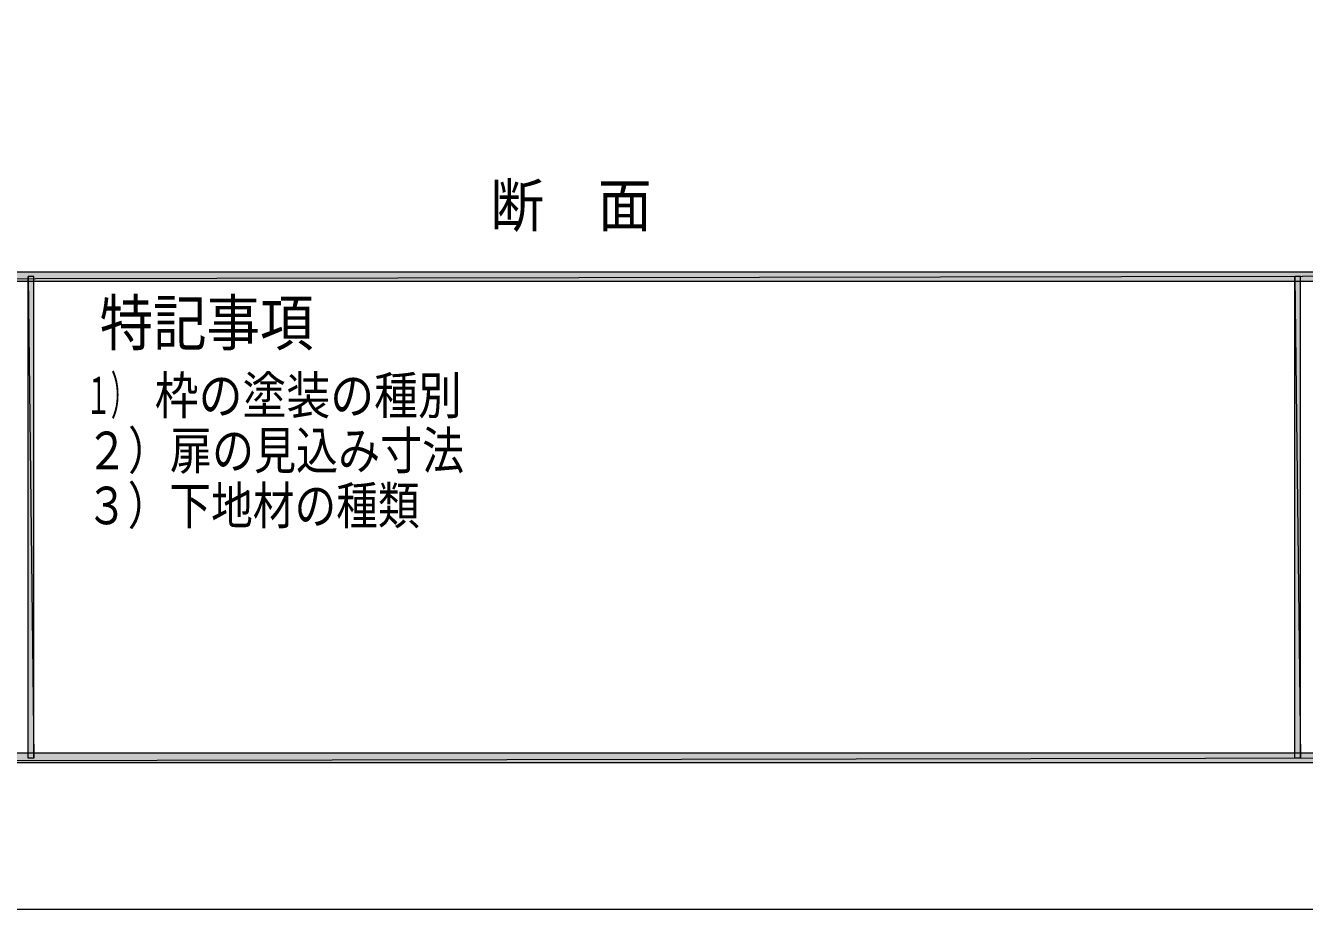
# Model space of a CAD drawing. Header units: millimetres. Extents: x 0 to 420, y 0 to 297.
# Drawn here: x 117.8 to 210.7, y 0 to 64.2 of the extents above; entities that cross this region are included whole.
import ezdxf
from ezdxf.enums import TextEntityAlignment as Align

# ---------------------------------------------------------------- set-up
doc = ezdxf.new("R2010")
doc.units = ezdxf.units.MM
doc.styles.add('kst32b', font='NotoSansJP-Variable.ttf')

msp = doc.modelspace()

# ---------------------------------------------------------------- hatches: boundary and pattern name
h = msp.add_hatch(color=7)
h.paths.add_polyline_path([(393.827, 11.345), (394.525, 10.647), (393.827, 45.635), (393.827, 11.345)])
h.paths.add_polyline_path([(394.525, 10.647), (393.827, 45.635), (394.525, 46.334), (394.525, 10.647)])
h.paths.add_polyline_path([(393.827, 45.635), (394.525, 46.334), (26.522, 45.635), (393.827, 45.635)])
h.paths.add_polyline_path([(394.525, 46.334), (26.522, 45.635), (25.823, 46.334), (394.525, 46.334)])
h.paths.add_polyline_path([(26.522, 45.635), (25.823, 46.334), (26.522, 11.345), (26.522, 45.635)])
h.paths.add_polyline_path([(25.823, 46.334), (26.522, 11.345), (25.823, 10.647), (25.823, 46.334)])
h.paths.add_polyline_path([(26.522, 11.345), (25.823, 10.647), (393.827, 11.345), (26.522, 11.345)])
h.paths.add_polyline_path([(25.823, 10.647), (393.827, 11.345), (394.525, 10.647), (25.823, 10.647)])
h = msp.add_hatch(color=7)
h.paths.add_polyline_path([(118.385, 45.995), (117.983, 45.995), (118.385, 10.986), (118.385, 45.995)])
h.paths.add_polyline_path([(117.983, 45.995), (118.385, 10.986), (117.983, 10.986), (117.983, 45.995)])
h = msp.add_hatch(color=7)
h.paths.add_polyline_path([(210.376, 45.995), (209.973, 45.995), (210.376, 10.986), (210.376, 45.995)])
h.paths.add_polyline_path([(209.973, 45.995), (210.376, 10.986), (209.973, 10.986), (209.973, 45.995)])

# ---------------------------------------------------------------- linework, layer by layer
at = {"lineweight": 13}
msp.add_lwpolyline([(0.191, 0), (0.191, 296.968), (420.158, 296.968), (420.158, 0)], close=True, dxfattribs=at)
at = {"lineweight": 0}
for points in [[(394.525, 46.334), (26.522, 45.635), (25.823, 46.334)], [(393.827, 45.635), (394.525, 46.334), (26.522, 45.635)], [(118.385, 45.995), (117.983, 45.995), (118.385, 10.986)], [(117.983, 45.995), (118.385, 10.986), (117.983, 10.986)], [(210.376, 45.995), (209.973, 45.995), (210.376, 10.986)], [(209.973, 45.995), (210.376, 10.986), (209.973, 10.986)], [(26.522, 11.345), (25.823, 10.647), (393.827, 11.345)], [(25.823, 10.647), (393.827, 11.345), (394.525, 10.647)]]:
    msp.add_lwpolyline(points, close=True, dxfattribs=at)

# ---------------------------------------------------------------- texts
at = {"style": 'kst32b'}
for s, height, p, p2 in [('断\u3000面', 3.1187, (151.553, 49.594), (163.248, 49.594)), ('特記事項', 3.2734, (123.169, 40.979), (138.691, 40.979)), ('１）', 2.7278, (122.174, 35.983), (125.799, 35.983)), ('枠の塗装の種別', 2.7278, (127.169, 35.983), (149.476, 35.983)), ('２）扉の見込み寸法', 2.7278, (122.174, 31.983), (149.641, 31.983)), ('３）下地材の種類', 2.7278, (122.174, 27.982), (146.407, 27.982))]:
    msp.add_text(s, height=height, dxfattribs=at).set_placement(p, p2, align=Align.FIT)

doc.saveas('drawing.dxf')
